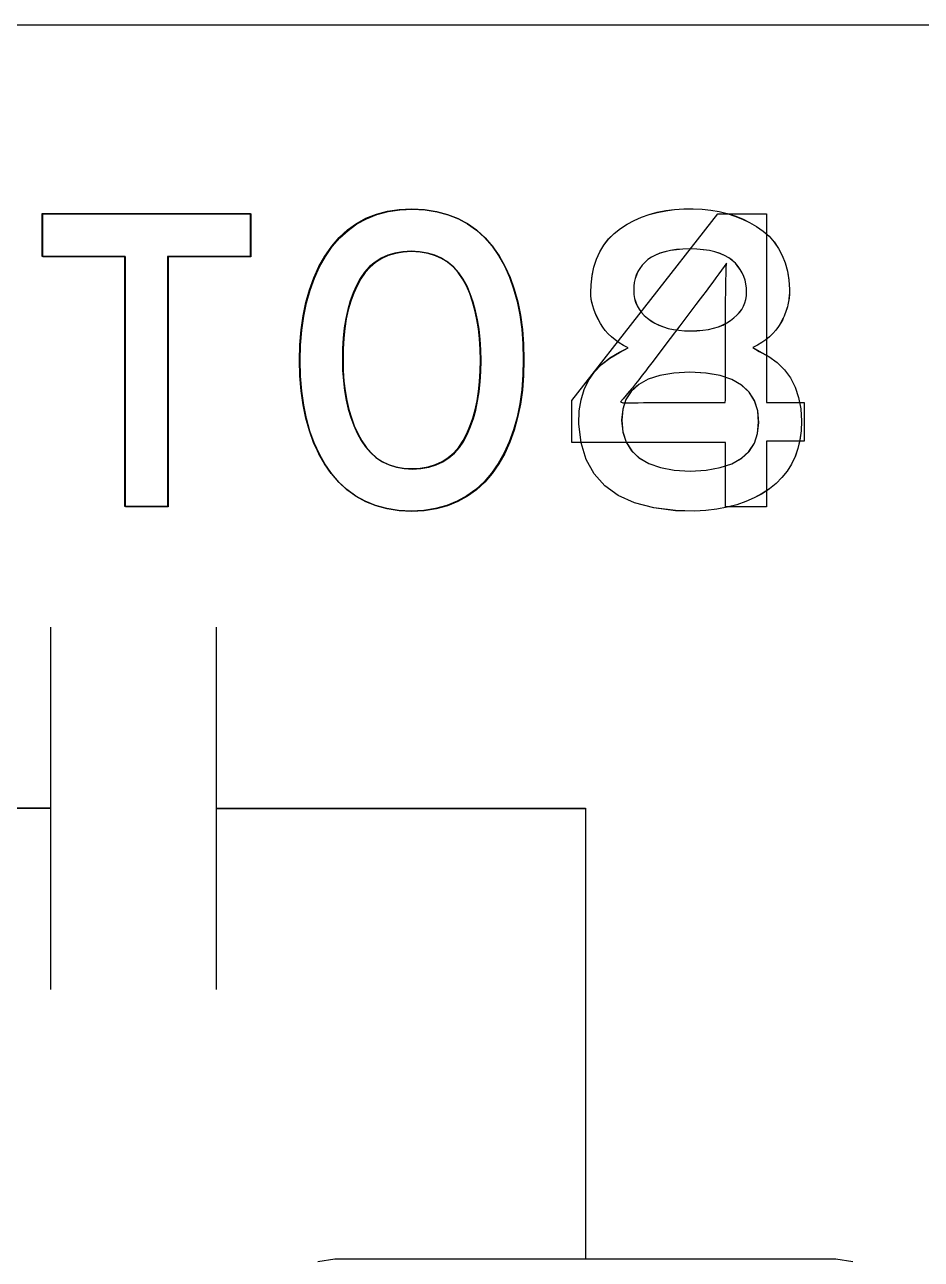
# Model space of a CAD drawing. Extents: x 1 to 47.7, y 0.2 to 35.
# Drawn here: x 31.1849 to 31.4824, y 11.9353 to 12.3447 of the extents above; entities that cross this region are included whole.
import ezdxf

# ---------------------------------------------------------------- set-up
doc = ezdxf.new("R2010")
doc.units = 0
doc.header["$MEASUREMENT"] = 0
for name, color, linetype in [('5_1___24__TARGET_LEDS___12', 7, 'CONTINUOUS'), ('6_2___8__INDEPENDENT_INPUT', 7, 'CONTINUOUS'), ('6_3___8__OPTOISO_INDEPENDE', 7, 'CONTINUOUS'), ('6_4___24__OPTOISO_INDEPEND', 7, 'CONTINUOUS'), ('6_5___8__INDEPENDENT_INPUT', 7, 'CONTINUOUS'), ('6_6___8__INDEPENDENT_INPUT', 7, 'CONTINUOUS'), ('6_7___8__OPTOISO_INDEPENDE', 7, 'CONTINUOUS'), ('6_8___8__OPTOISO_INDEPENDE', 7, 'CONTINUOUS'), ('7_0_____DWG', 7, 'CONTINUOUS')]:
    doc.layers.add(name, color=color, linetype=linetype)

msp = doc.modelspace()

# ---------------------------------------------------------------- linework, layer by layer
at = {"layer": '5_1___24__TARGET_LEDS___12'}
for points in [[(31.23248, 12.26778), (31.23248, 12.18483), (31.21838, 12.18483), (31.21838, 12.26778), (31.19092, 12.26778), (31.19092, 12.28202), (31.25997, 12.28202), (31.25997, 12.26778), (31.23248, 12.26778)], [(31.43104, 12.20667), (31.43104, 12.18483), (31.41736, 12.18483), (31.41736, 12.2062), (31.36639, 12.2062), (31.36639, 12.22011), (31.41489, 12.28202), (31.43104, 12.28202), (31.43104, 12.21948), (31.44352, 12.21948), (31.44352, 12.20667), (31.43104, 12.20667)], [(31.19342, 12.14479), (31.19342, 12.02479)], [(31.24842, 12.14479), (31.24842, 12.02479)], [(31.19342, 12.08479), (31.07093, 12.08479), (31.07093, 11.93527)], [(31.24842, 12.08479), (31.37092, 12.08479), (31.37092, 11.93527)], [(31.28221, 11.93457), (31.28786, 11.9354), (31.29285, 11.93544), (31.307, 11.93544), (31.32932, 11.93544), (31.35654, 11.93544), (31.38539, 11.93544), (31.4126, 11.93544), (31.43492, 11.93544), (31.44908, 11.93544), (31.45406, 11.9354), (31.45971, 11.93457)]]:
    msp.add_lwpolyline(points, dxfattribs=at)
for points in [[(31.35055, 12.2336), (31.35042, 12.22845), (31.35002, 12.22354), (31.34937, 12.21887), (31.34846, 12.21444), (31.34729, 12.21025), (31.34586, 12.20629), (31.34417, 12.20258), (31.34222, 12.1991), (31.34, 12.19587), (31.33753, 12.19299), (31.33481, 12.19048), (31.33184, 12.18834), (31.32863, 12.18658), (31.32516, 12.18519), (31.32145, 12.18418), (31.31749, 12.18354), (31.31329, 12.18328), (31.30913, 12.18354), (31.30521, 12.18417), (31.30154, 12.18518), (31.29811, 12.18655), (31.29493, 12.1883), (31.29199, 12.19041), (31.28929, 12.19289), (31.28684, 12.19575), (31.28463, 12.19893), (31.28267, 12.20236), (31.28098, 12.20603), (31.27955, 12.20996), (31.27838, 12.21413), (31.27747, 12.21856), (31.27682, 12.22323), (31.27643, 12.22815), (31.2763, 12.23332), (31.27643, 12.23849), (31.27683, 12.24341), (31.27749, 12.24809), (31.27841, 12.25253), (31.27959, 12.25673), (31.28104, 12.26069), (31.28276, 12.26441), (31.28473, 12.26789), (31.28697, 12.27113), (31.28946, 12.27402), (31.29218, 12.27653), (31.29514, 12.27865), (31.29835, 12.2804), (31.30179, 12.28177), (31.30547, 12.28275), (31.30939, 12.28335), (31.31356, 12.28358), (31.31776, 12.28333), (31.32171, 12.28271), (31.32541, 12.28172), (31.32886, 12.28036), (31.33206, 12.27863), (31.33501, 12.27654), (31.3377, 12.27407), (31.34015, 12.27123), (31.34234, 12.26805), (31.34426, 12.26461), (31.34593, 12.26092), (31.34734, 12.25699), (31.34849, 12.2528), (31.34939, 12.24837), (31.35003, 12.24369), (31.35042, 12.23877)], [(31.33632, 12.23332), (31.33624, 12.23694), (31.33603, 12.24041), (31.33566, 12.24372), (31.33515, 12.24688), (31.3345, 12.24989), (31.3337, 12.25274), (31.33275, 12.25545), (31.33166, 12.258), (31.3304, 12.26037), (31.32893, 12.26248), (31.32728, 12.26431), (31.32543, 12.26586), (31.32339, 12.26713), (31.32115, 12.26813), (31.31872, 12.26886), (31.3161, 12.26931), (31.31329, 12.26948), (31.31052, 12.26931), (31.30794, 12.26887), (31.30555, 12.26815), (31.30335, 12.26717), (31.30134, 12.26591), (31.29952, 12.26437), (31.29788, 12.26257), (31.29644, 12.26049), (31.29517, 12.25816), (31.29406, 12.25567), (31.29309, 12.25301), (31.29228, 12.25018), (31.29162, 12.24719), (31.29112, 12.24404), (31.29077, 12.24072), (31.29057, 12.23724), (31.29053, 12.2336), (31.2906, 12.22999), (31.29083, 12.22655), (31.29122, 12.22326), (31.29175, 12.22013), (31.29244, 12.21716), (31.29328, 12.21434), (31.29427, 12.21168), (31.29542, 12.20917), (31.29671, 12.20678), (31.29817, 12.2046), (31.29981, 12.20271), (31.30164, 12.20111), (31.30365, 12.19979), (31.30585, 12.19875), (31.30823, 12.19801), (31.3108, 12.19755), (31.31356, 12.19737), (31.31637, 12.19755), (31.31898, 12.198), (31.3214, 12.19874), (31.32362, 12.19976), (31.32565, 12.20106), (31.32748, 12.20264), (31.32911, 12.20451), (31.33055, 12.20666), (31.33178, 12.20902), (31.33284, 12.2115), (31.33376, 12.21414), (31.33454, 12.21693), (31.33518, 12.21989), (31.33568, 12.22301), (31.33603, 12.22629), (31.33625, 12.22973)], [(31.41775, 12.26566), (31.41696, 12.26453), (31.41611, 12.26334), (31.41521, 12.26208), (31.41424, 12.26076), (31.41322, 12.25937), (31.41214, 12.25792), (31.411, 12.2564), (31.40981, 12.25481), (31.40904, 12.2538), (31.40762, 12.25193), (31.40524, 12.2488), (31.40227, 12.24488), (31.39907, 12.24065), (31.39599, 12.23659), (31.39341, 12.23318), (31.39168, 12.2309), (31.39099, 12.22999), (31.38982, 12.22847), (31.38869, 12.22701), (31.38759, 12.22562), (31.38652, 12.2243), (31.38548, 12.22304), (31.38447, 12.22184), (31.38349, 12.22071), (31.38255, 12.21964), (31.38339, 12.21935), (31.385, 12.21935), (31.38667, 12.21936), (31.38841, 12.21937), (31.39021, 12.21939), (31.39208, 12.21941), (31.394, 12.21943), (31.396, 12.21946), (31.39753, 12.21948), (31.39871, 12.21948), (31.40106, 12.21948), (31.40417, 12.21948), (31.40766, 12.21948), (31.41112, 12.21948), (31.41415, 12.21948), (31.41636, 12.21948), (31.41734, 12.21948), (31.41736, 12.2203), (31.41736, 12.22301), (31.41736, 12.22706), (31.41736, 12.23188), (31.41736, 12.2369), (31.41736, 12.24156), (31.41736, 12.24528), (31.41736, 12.2475), (31.41737, 12.24892), (31.4174, 12.25131), (31.41744, 12.25361), (31.41748, 12.25583), (31.41753, 12.25796), (31.41758, 12.26001), (31.41763, 12.26198), (31.41769, 12.26386)]]:
    msp.add_lwpolyline(points, close=True, dxfattribs=at)
at = {"layer": '6_2___8__INDEPENDENT_INPUT'}
for points in [[(31.23229, 12.26789), (31.23229, 12.18494), (31.21819, 12.18494), (31.21819, 12.26789), (31.19073, 12.26789), (31.19073, 12.28212), (31.25978, 12.28212), (31.25978, 12.26789), (31.23229, 12.26789)], [(31.19342, 12.1449), (31.19342, 12.02491)], [(31.24842, 12.1449), (31.24842, 12.02491)], [(31.19342, 12.08491), (31.07093, 12.08491), (31.07093, 11.93527)], [(31.24842, 12.08491), (31.37092, 12.08491), (31.37092, 11.93527)], [(31.28221, 11.93457), (31.28786, 11.9354), (31.29285, 11.93544), (31.307, 11.93544), (31.32932, 11.93544), (31.35654, 11.93544), (31.38539, 11.93544), (31.4126, 11.93544), (31.43492, 11.93544), (31.44908, 11.93544), (31.45406, 11.9354), (31.45971, 11.93457)]]:
    msp.add_lwpolyline(points, dxfattribs=at)
for points in [[(31.35036, 12.2337), (31.35023, 12.22856), (31.34983, 12.22365), (31.34918, 12.21898), (31.34827, 12.21455), (31.3471, 12.21035), (31.34567, 12.2064), (31.34398, 12.20268), (31.34203, 12.19921), (31.33981, 12.19598), (31.33734, 12.19309), (31.33462, 12.19059), (31.33165, 12.18845), (31.32844, 12.18669), (31.32497, 12.1853), (31.32126, 12.18429), (31.3173, 12.18365), (31.3131, 12.18338), (31.30894, 12.18365), (31.30502, 12.18428), (31.30135, 12.18529), (31.29792, 12.18666), (31.29474, 12.1884), (31.2918, 12.19052), (31.2891, 12.193), (31.28665, 12.19586), (31.28444, 12.19904), (31.28248, 12.20247), (31.28079, 12.20614), (31.27936, 12.21007), (31.27819, 12.21424), (31.27728, 12.21866), (31.27663, 12.22334), (31.27624, 12.22826), (31.27611, 12.23343), (31.27624, 12.23859), (31.27664, 12.24352), (31.2773, 12.2482), (31.27822, 12.25264), (31.2794, 12.25684), (31.28085, 12.2608), (31.28257, 12.26452), (31.28454, 12.268), (31.28678, 12.27123), (31.28927, 12.27413), (31.29199, 12.27663), (31.29495, 12.27876), (31.29816, 12.28051), (31.3016, 12.28188), (31.30528, 12.28286), (31.3092, 12.28346), (31.31337, 12.28368), (31.31757, 12.28344), (31.32152, 12.28282), (31.32522, 12.28183), (31.32867, 12.28047), (31.33187, 12.27874), (31.33482, 12.27664), (31.33751, 12.27418), (31.33996, 12.27134), (31.34215, 12.26816), (31.34407, 12.26472), (31.34574, 12.26103), (31.34715, 12.25709), (31.3483, 12.25291), (31.3492, 12.24848), (31.34984, 12.2438), (31.35023, 12.23888)], [(31.44267, 12.21326), (31.44251, 12.21004), (31.4421, 12.207), (31.44142, 12.20414), (31.44049, 12.20147), (31.4393, 12.19898), (31.43786, 12.19667), (31.43615, 12.19454), (31.43419, 12.19259), (31.43198, 12.19081), (31.42956, 12.1892), (31.42695, 12.18778), (31.42414, 12.18656), (31.42113, 12.18553), (31.41793, 12.18471), (31.41453, 12.18408), (31.41093, 12.18365), (31.40714, 12.18342), (31.40087, 12.18355), (31.3936, 12.18446), (31.38726, 12.18613), (31.38185, 12.18857), (31.37737, 12.19178), (31.37382, 12.19576), (31.37121, 12.20052), (31.36953, 12.20604), (31.36878, 12.21233), (31.36891, 12.21668), (31.3695, 12.22035), (31.37054, 12.22372), (31.37201, 12.22679), (31.37392, 12.22956), (31.37627, 12.23203), (31.37906, 12.2342), (31.38229, 12.23607), (31.38517, 12.23755), (31.38361, 12.23837), (31.38216, 12.23925), (31.38083, 12.24018), (31.37962, 12.24117), (31.37852, 12.2422), (31.37754, 12.24329), (31.37668, 12.24443), (31.37594, 12.24561), (31.37529, 12.24684), (31.37468, 12.24803), (31.37416, 12.24921), (31.37372, 12.25038), (31.37336, 12.25152), (31.37309, 12.25265), (31.37289, 12.25375), (31.37277, 12.25484), (31.37274, 12.25592), (31.37283, 12.25848), (31.37317, 12.26149), (31.37376, 12.2643), (31.3746, 12.26693), (31.37569, 12.26936), (31.37704, 12.2716), (31.37864, 12.27365), (31.38049, 12.27551), (31.3826, 12.27717), (31.38478, 12.27858), (31.38709, 12.27982), (31.38953, 12.28089), (31.39209, 12.28178), (31.39477, 12.2825), (31.39758, 12.28305), (31.40051, 12.28343), (31.40357, 12.28364), (31.40669, 12.28368), (31.40965, 12.28354), (31.41251, 12.28324), (31.41528, 12.28276), (31.41795, 12.28211), (31.42053, 12.28129), (31.42302, 12.2803), (31.42541, 12.27913), (31.42771, 12.2778), (31.4299, 12.27629), (31.43187, 12.27457), (31.43358, 12.27266), (31.43505, 12.27054), (31.43627, 12.26823), (31.43723, 12.26571), (31.43795, 12.26299), (31.43842, 12.26006), (31.43864, 12.25694), (31.43865, 12.25606), (31.43863, 12.25556), (31.4386, 12.25505), (31.43855, 12.25454), (31.43849, 12.25401), (31.43841, 12.25347), (31.43833, 12.25292), (31.43822, 12.25236), (31.4381, 12.25178), (31.43795, 12.25117), (31.43778, 12.25055), (31.43759, 12.24994), (31.43737, 12.24932), (31.43713, 12.24869), (31.43687, 12.24806), (31.43659, 12.24743), (31.43629, 12.2468), (31.4358, 12.24588), (31.43502, 12.24463), (31.43412, 12.24344), (31.43312, 12.24232), (31.43201, 12.24125), (31.43079, 12.24025), (31.42946, 12.23932), (31.42801, 12.23844), (31.42646, 12.23763), (31.42856, 12.23641), (31.43179, 12.23472), (31.4346, 12.23268), (31.43699, 12.2303), (31.43896, 12.22758), (31.44052, 12.22451), (31.44165, 12.22111), (31.44237, 12.21735)], [(31.33613, 12.23343), (31.33605, 12.23705), (31.33584, 12.24051), (31.33547, 12.24383), (31.33496, 12.24699), (31.33431, 12.25), (31.33351, 12.25285), (31.33256, 12.25556), (31.33147, 12.25811), (31.33021, 12.26048), (31.32874, 12.26259), (31.32709, 12.26441), (31.32524, 12.26597), (31.3232, 12.26724), (31.32096, 12.26824), (31.31853, 12.26897), (31.31591, 12.26941), (31.3131, 12.26959), (31.31033, 12.26942), (31.30775, 12.26897), (31.30536, 12.26826), (31.30316, 12.26727), (31.30115, 12.26601), (31.29933, 12.26448), (31.29769, 12.26268), (31.29625, 12.2606), (31.29498, 12.25827), (31.29387, 12.25578), (31.2929, 12.25311), (31.29209, 12.25029), (31.29144, 12.2473), (31.29093, 12.24415), (31.29058, 12.24083), (31.29038, 12.23735), (31.29034, 12.2337), (31.29041, 12.2301), (31.29064, 12.22666), (31.29103, 12.22337), (31.29156, 12.22024), (31.29225, 12.21726), (31.29309, 12.21445), (31.29408, 12.21178), (31.29523, 12.20928), (31.29652, 12.20689), (31.29798, 12.20471), (31.29962, 12.20282), (31.30145, 12.20121), (31.30346, 12.1999), (31.30566, 12.19886), (31.30804, 12.19812), (31.31061, 12.19766), (31.31337, 12.19748), (31.31618, 12.19766), (31.3188, 12.19811), (31.32121, 12.19885), (31.32343, 12.19987), (31.32546, 12.20117), (31.32729, 12.20275), (31.32892, 12.20462), (31.33036, 12.20677), (31.33159, 12.20913), (31.33265, 12.21161), (31.33357, 12.21424), (31.33435, 12.21704), (31.33499, 12.22), (31.33549, 12.22312), (31.33584, 12.2264), (31.33606, 12.22983)], [(31.42442, 12.25608), (31.42437, 12.25743), (31.42419, 12.25874), (31.4239, 12.26), (31.4235, 12.26122), (31.42297, 12.26239), (31.42233, 12.26351), (31.42157, 12.26458), (31.4207, 12.2656), (31.41968, 12.26658), (31.41849, 12.26744), (31.41713, 12.2682), (31.41561, 12.26884), (31.41392, 12.26938), (31.41208, 12.2698), (31.41007, 12.27011), (31.4079, 12.27031), (31.40557, 12.2704), (31.40327, 12.27031), (31.40114, 12.27013), (31.39916, 12.26983), (31.39735, 12.26944), (31.39569, 12.26894), (31.3942, 12.26834), (31.39287, 12.26763), (31.3917, 12.26682), (31.39069, 12.26591), (31.38979, 12.26494), (31.38902, 12.26392), (31.38837, 12.26284), (31.38785, 12.2617), (31.38744, 12.26052), (31.38716, 12.25927), (31.38701, 12.25798), (31.38698, 12.25663), (31.38705, 12.25525), (31.38726, 12.25393), (31.38762, 12.25268), (31.38811, 12.25149), (31.38875, 12.25037), (31.38953, 12.24931), (31.39045, 12.24831), (31.39152, 12.24738), (31.39271, 12.24651), (31.39399, 12.24573), (31.39537, 12.24506), (31.39685, 12.24449), (31.39844, 12.24402), (31.40013, 12.24366), (31.40193, 12.2434), (31.40383, 12.24324), (31.40583, 12.24319), (31.40792, 12.24324), (31.40988, 12.24341), (31.41173, 12.24368), (31.41345, 12.24405), (31.41505, 12.24454), (31.41653, 12.24513), (31.41789, 12.24583), (31.41912, 12.24663), (31.42023, 12.2475), (31.42122, 12.24839), (31.42207, 12.24933), (31.42279, 12.25032), (31.42338, 12.25137), (31.42384, 12.25247), (31.42416, 12.25362), (31.42436, 12.25482)], [(31.42843, 12.21285), (31.4281, 12.21669), (31.42705, 12.22003), (31.42528, 12.22287), (31.42278, 12.2252), (31.41956, 12.22703), (31.41562, 12.22836), (31.41096, 12.22919), (31.40557, 12.22951), (31.40027, 12.2292), (31.39568, 12.2284), (31.3918, 12.22713), (31.38862, 12.22537), (31.38615, 12.22314), (31.38439, 12.22042), (31.38333, 12.21721), (31.38298, 12.21353), (31.38339, 12.20964), (31.38449, 12.20626), (31.38629, 12.20338), (31.38879, 12.20102), (31.39198, 12.19917), (31.39586, 12.19783), (31.40043, 12.19699), (31.40571, 12.19667), (31.41103, 12.19701), (31.41564, 12.19783), (31.41955, 12.19913), (31.42274, 12.20092), (31.42523, 12.20318), (31.427, 12.20592), (31.42807, 12.20915)]]:
    msp.add_lwpolyline(points, close=True, dxfattribs=at)
at = {"layer": '6_3___8__OPTOISO_INDEPENDE'}
for points in [[(31.23229, 12.26789), (31.23229, 12.18494), (31.21819, 12.18494), (31.21819, 12.26789), (31.19073, 12.26789), (31.19073, 12.28212), (31.25978, 12.28212), (31.25978, 12.26789), (31.23229, 12.26789)], [(31.19342, 12.1449), (31.19342, 12.02491)], [(31.24842, 12.1449), (31.24842, 12.02491)], [(31.19342, 12.08491), (31.07093, 12.08491), (31.07093, 11.93527)], [(31.24842, 12.08491), (31.37092, 12.08491), (31.37092, 11.93527)], [(31.28221, 11.93457), (31.28786, 11.9354), (31.29285, 11.93544), (31.307, 11.93544), (31.32932, 11.93544), (31.35654, 11.93544), (31.38539, 11.93544), (31.4126, 11.93544), (31.43492, 11.93544), (31.44908, 11.93544), (31.45406, 11.9354), (31.45971, 11.93457)]]:
    msp.add_lwpolyline(points, dxfattribs=at)
for points in [[(31.35036, 12.2337), (31.35023, 12.22856), (31.34983, 12.22365), (31.34918, 12.21898), (31.34827, 12.21455), (31.3471, 12.21035), (31.34567, 12.2064), (31.34398, 12.20268), (31.34203, 12.19921), (31.33981, 12.19598), (31.33734, 12.19309), (31.33462, 12.19059), (31.33165, 12.18845), (31.32844, 12.18669), (31.32497, 12.1853), (31.32126, 12.18429), (31.3173, 12.18365), (31.3131, 12.18338), (31.30894, 12.18365), (31.30502, 12.18428), (31.30135, 12.18529), (31.29792, 12.18666), (31.29474, 12.1884), (31.2918, 12.19052), (31.2891, 12.193), (31.28665, 12.19586), (31.28444, 12.19904), (31.28248, 12.20247), (31.28079, 12.20614), (31.27936, 12.21007), (31.27819, 12.21424), (31.27728, 12.21866), (31.27663, 12.22334), (31.27624, 12.22826), (31.27611, 12.23343), (31.27624, 12.23859), (31.27664, 12.24352), (31.2773, 12.2482), (31.27822, 12.25264), (31.2794, 12.25684), (31.28085, 12.2608), (31.28257, 12.26452), (31.28454, 12.268), (31.28678, 12.27123), (31.28927, 12.27413), (31.29199, 12.27663), (31.29495, 12.27876), (31.29816, 12.28051), (31.3016, 12.28188), (31.30528, 12.28286), (31.3092, 12.28346), (31.31337, 12.28368), (31.31757, 12.28344), (31.32152, 12.28282), (31.32522, 12.28183), (31.32867, 12.28047), (31.33187, 12.27874), (31.33482, 12.27664), (31.33751, 12.27418), (31.33996, 12.27134), (31.34215, 12.26816), (31.34407, 12.26472), (31.34574, 12.26103), (31.34715, 12.25709), (31.3483, 12.25291), (31.3492, 12.24848), (31.34984, 12.2438), (31.35023, 12.23888)], [(31.44267, 12.21326), (31.44251, 12.21004), (31.4421, 12.207), (31.44142, 12.20414), (31.44049, 12.20147), (31.4393, 12.19898), (31.43786, 12.19667), (31.43615, 12.19454), (31.43419, 12.19259), (31.43198, 12.19081), (31.42956, 12.1892), (31.42695, 12.18778), (31.42414, 12.18656), (31.42113, 12.18553), (31.41793, 12.18471), (31.41453, 12.18408), (31.41093, 12.18365), (31.40714, 12.18342), (31.40087, 12.18355), (31.3936, 12.18446), (31.38726, 12.18613), (31.38185, 12.18857), (31.37737, 12.19178), (31.37382, 12.19576), (31.37121, 12.20052), (31.36953, 12.20604), (31.36878, 12.21233), (31.36891, 12.21668), (31.3695, 12.22035), (31.37054, 12.22372), (31.37201, 12.22679), (31.37392, 12.22956), (31.37627, 12.23203), (31.37906, 12.2342), (31.38229, 12.23607), (31.38517, 12.23755), (31.38361, 12.23837), (31.38216, 12.23925), (31.38083, 12.24018), (31.37962, 12.24117), (31.37852, 12.2422), (31.37754, 12.24329), (31.37668, 12.24443), (31.37594, 12.24561), (31.37529, 12.24684), (31.37468, 12.24803), (31.37416, 12.24921), (31.37372, 12.25038), (31.37336, 12.25152), (31.37309, 12.25265), (31.37289, 12.25375), (31.37277, 12.25484), (31.37274, 12.25592), (31.37283, 12.25848), (31.37317, 12.26149), (31.37376, 12.2643), (31.3746, 12.26693), (31.37569, 12.26936), (31.37704, 12.2716), (31.37864, 12.27365), (31.38049, 12.27551), (31.3826, 12.27717), (31.38478, 12.27858), (31.38709, 12.27982), (31.38953, 12.28089), (31.39209, 12.28178), (31.39477, 12.2825), (31.39758, 12.28305), (31.40051, 12.28343), (31.40357, 12.28364), (31.40669, 12.28368), (31.40965, 12.28354), (31.41251, 12.28324), (31.41528, 12.28276), (31.41795, 12.28211), (31.42053, 12.28129), (31.42302, 12.2803), (31.42541, 12.27913), (31.42771, 12.2778), (31.4299, 12.27629), (31.43187, 12.27457), (31.43358, 12.27266), (31.43505, 12.27054), (31.43627, 12.26823), (31.43723, 12.26571), (31.43795, 12.26299), (31.43842, 12.26006), (31.43864, 12.25694), (31.43865, 12.25606), (31.43863, 12.25556), (31.4386, 12.25505), (31.43855, 12.25454), (31.43849, 12.25401), (31.43841, 12.25347), (31.43833, 12.25292), (31.43822, 12.25236), (31.4381, 12.25178), (31.43795, 12.25117), (31.43778, 12.25055), (31.43759, 12.24994), (31.43737, 12.24932), (31.43713, 12.24869), (31.43687, 12.24806), (31.43659, 12.24743), (31.43629, 12.2468), (31.4358, 12.24588), (31.43502, 12.24463), (31.43412, 12.24344), (31.43312, 12.24232), (31.43201, 12.24125), (31.43079, 12.24025), (31.42946, 12.23932), (31.42801, 12.23844), (31.42646, 12.23763), (31.42856, 12.23641), (31.43179, 12.23472), (31.4346, 12.23268), (31.43699, 12.2303), (31.43896, 12.22758), (31.44052, 12.22451), (31.44165, 12.22111), (31.44237, 12.21735)], [(31.33613, 12.23343), (31.33605, 12.23705), (31.33584, 12.24051), (31.33547, 12.24383), (31.33496, 12.24699), (31.33431, 12.25), (31.33351, 12.25285), (31.33256, 12.25556), (31.33147, 12.25811), (31.33021, 12.26048), (31.32874, 12.26259), (31.32709, 12.26441), (31.32524, 12.26597), (31.3232, 12.26724), (31.32096, 12.26824), (31.31853, 12.26897), (31.31591, 12.26941), (31.3131, 12.26959), (31.31033, 12.26942), (31.30775, 12.26897), (31.30536, 12.26826), (31.30316, 12.26727), (31.30115, 12.26601), (31.29933, 12.26448), (31.29769, 12.26268), (31.29625, 12.2606), (31.29498, 12.25827), (31.29387, 12.25578), (31.2929, 12.25311), (31.29209, 12.25029), (31.29144, 12.2473), (31.29093, 12.24415), (31.29058, 12.24083), (31.29038, 12.23735), (31.29034, 12.2337), (31.29041, 12.2301), (31.29064, 12.22666), (31.29103, 12.22337), (31.29156, 12.22024), (31.29225, 12.21726), (31.29309, 12.21445), (31.29408, 12.21178), (31.29523, 12.20928), (31.29652, 12.20689), (31.29798, 12.20471), (31.29962, 12.20282), (31.30145, 12.20121), (31.30346, 12.1999), (31.30566, 12.19886), (31.30804, 12.19812), (31.31061, 12.19766), (31.31337, 12.19748), (31.31618, 12.19766), (31.3188, 12.19811), (31.32121, 12.19885), (31.32343, 12.19987), (31.32546, 12.20117), (31.32729, 12.20275), (31.32892, 12.20462), (31.33036, 12.20677), (31.33159, 12.20913), (31.33265, 12.21161), (31.33357, 12.21424), (31.33435, 12.21704), (31.33499, 12.22), (31.33549, 12.22312), (31.33584, 12.2264), (31.33606, 12.22983)], [(31.42442, 12.25608), (31.42437, 12.25743), (31.42419, 12.25874), (31.4239, 12.26), (31.4235, 12.26122), (31.42297, 12.26239), (31.42233, 12.26351), (31.42157, 12.26458), (31.4207, 12.2656), (31.41968, 12.26658), (31.41849, 12.26744), (31.41713, 12.2682), (31.41561, 12.26884), (31.41392, 12.26938), (31.41208, 12.2698), (31.41007, 12.27011), (31.4079, 12.27031), (31.40557, 12.2704), (31.40327, 12.27031), (31.40114, 12.27013), (31.39916, 12.26983), (31.39735, 12.26944), (31.39569, 12.26894), (31.3942, 12.26834), (31.39287, 12.26763), (31.3917, 12.26682), (31.39069, 12.26591), (31.38979, 12.26494), (31.38902, 12.26392), (31.38837, 12.26284), (31.38785, 12.2617), (31.38744, 12.26052), (31.38716, 12.25927), (31.38701, 12.25798), (31.38698, 12.25663), (31.38705, 12.25525), (31.38726, 12.25393), (31.38762, 12.25268), (31.38811, 12.25149), (31.38875, 12.25037), (31.38953, 12.24931), (31.39045, 12.24831), (31.39152, 12.24738), (31.39271, 12.24651), (31.39399, 12.24573), (31.39537, 12.24506), (31.39685, 12.24449), (31.39844, 12.24402), (31.40013, 12.24366), (31.40193, 12.2434), (31.40383, 12.24324), (31.40583, 12.24319), (31.40792, 12.24324), (31.40988, 12.24341), (31.41173, 12.24368), (31.41345, 12.24405), (31.41505, 12.24454), (31.41653, 12.24513), (31.41789, 12.24583), (31.41912, 12.24663), (31.42023, 12.2475), (31.42122, 12.24839), (31.42207, 12.24933), (31.42279, 12.25032), (31.42338, 12.25137), (31.42384, 12.25247), (31.42416, 12.25362), (31.42436, 12.25482)], [(31.42843, 12.21285), (31.4281, 12.21669), (31.42705, 12.22003), (31.42528, 12.22287), (31.42278, 12.2252), (31.41956, 12.22703), (31.41562, 12.22836), (31.41096, 12.22919), (31.40557, 12.22951), (31.40027, 12.2292), (31.39568, 12.2284), (31.3918, 12.22713), (31.38862, 12.22537), (31.38615, 12.22314), (31.38439, 12.22042), (31.38333, 12.21721), (31.38298, 12.21353), (31.38339, 12.20964), (31.38449, 12.20626), (31.38629, 12.20338), (31.38879, 12.20102), (31.39198, 12.19917), (31.39586, 12.19783), (31.40043, 12.19699), (31.40571, 12.19667), (31.41103, 12.19701), (31.41564, 12.19783), (31.41955, 12.19913), (31.42274, 12.20092), (31.42523, 12.20318), (31.427, 12.20592), (31.42807, 12.20915)]]:
    msp.add_lwpolyline(points, close=True, dxfattribs=at)
at = {"layer": '6_4___24__OPTOISO_INDEPEND'}
for points in [[(31.23227, 12.26791), (31.23227, 12.18496), (31.21818, 12.18496), (31.21818, 12.26791), (31.19071, 12.26791), (31.19071, 12.28215), (31.25977, 12.28215), (31.25977, 12.26791), (31.23227, 12.26791)], [(31.19342, 12.14493), (31.19342, 12.02492)], [(31.24842, 12.14493), (31.24842, 12.02492)], [(31.19342, 12.08492), (31.07093, 12.08492), (31.07093, 11.93527)], [(31.24842, 12.08492), (31.37092, 12.08492), (31.37092, 11.93527)], [(31.28221, 11.93457), (31.28786, 11.9354), (31.29285, 11.93544), (31.307, 11.93544), (31.32932, 11.93544), (31.35654, 11.93544), (31.38539, 11.93544), (31.4126, 11.93544), (31.43492, 11.93544), (31.44908, 11.93544), (31.45406, 11.9354), (31.45971, 11.93457)]]:
    msp.add_lwpolyline(points, dxfattribs=at)
for points in [[(31.35034, 12.23372), (31.35021, 12.22858), (31.34982, 12.22367), (31.34917, 12.219), (31.34826, 12.21457), (31.34709, 12.21037), (31.34566, 12.20642), (31.34397, 12.2027), (31.34202, 12.19923), (31.3398, 12.196), (31.33733, 12.19311), (31.33461, 12.19061), (31.33164, 12.18847), (31.32842, 12.18671), (31.32496, 12.18532), (31.32125, 12.18431), (31.31729, 12.18367), (31.31308, 12.1834), (31.30892, 12.18367), (31.30501, 12.1843), (31.30134, 12.18531), (31.29791, 12.18668), (31.29472, 12.18842), (31.29178, 12.19054), (31.28908, 12.19302), (31.28663, 12.19588), (31.28442, 12.19906), (31.28247, 12.20249), (31.28078, 12.20616), (31.27935, 12.21009), (31.27818, 12.21426), (31.27727, 12.21868), (31.27662, 12.22336), (31.27623, 12.22828), (31.2761, 12.23345), (31.27623, 12.23861), (31.27662, 12.24354), (31.27728, 12.24822), (31.2782, 12.25266), (31.27939, 12.25686), (31.28084, 12.26082), (31.28255, 12.26454), (31.28453, 12.26802), (31.28677, 12.27126), (31.28925, 12.27415), (31.29198, 12.27666), (31.29494, 12.27878), (31.29814, 12.28053), (31.30158, 12.2819), (31.30527, 12.28288), (31.30919, 12.28348), (31.31335, 12.2837), (31.31756, 12.28346), (31.32151, 12.28284), (31.32521, 12.28185), (31.32866, 12.28049), (31.33186, 12.27876), (31.3348, 12.27666), (31.3375, 12.2742), (31.33995, 12.27136), (31.34214, 12.26818), (31.34406, 12.26474), (31.34572, 12.26105), (31.34713, 12.25712), (31.34829, 12.25293), (31.34919, 12.2485), (31.34983, 12.24382), (31.35021, 12.2389)], [(31.44265, 12.21328), (31.4425, 12.21006), (31.44208, 12.20702), (31.44141, 12.20416), (31.44048, 12.20149), (31.43929, 12.199), (31.43784, 12.19669), (31.43614, 12.19456), (31.43418, 12.19261), (31.43196, 12.19083), (31.42955, 12.18922), (31.42694, 12.1878), (31.42413, 12.18658), (31.42112, 12.18555), (31.41792, 12.18473), (31.41452, 12.1841), (31.41092, 12.18367), (31.40712, 12.18344), (31.40086, 12.18357), (31.39359, 12.18448), (31.38724, 12.18615), (31.38183, 12.18859), (31.37735, 12.1918), (31.37381, 12.19578), (31.37119, 12.20054), (31.36951, 12.20606), (31.36876, 12.21235), (31.36889, 12.2167), (31.36949, 12.22037), (31.37052, 12.22374), (31.372, 12.22681), (31.37391, 12.22958), (31.37626, 12.23205), (31.37905, 12.23422), (31.38227, 12.23609), (31.38516, 12.23757), (31.38359, 12.2384), (31.38215, 12.23927), (31.38082, 12.24021), (31.3796, 12.24119), (31.37851, 12.24222), (31.37753, 12.24331), (31.37667, 12.24445), (31.37593, 12.24564), (31.37527, 12.24686), (31.37467, 12.24805), (31.37415, 12.24923), (31.37371, 12.2504), (31.37335, 12.25154), (31.37307, 12.25267), (31.37288, 12.25377), (31.37276, 12.25486), (31.37273, 12.25594), (31.37282, 12.2585), (31.37315, 12.26151), (31.37374, 12.26432), (31.37458, 12.26695), (31.37568, 12.26938), (31.37702, 12.27162), (31.37862, 12.27367), (31.38048, 12.27553), (31.38258, 12.27719), (31.38477, 12.2786), (31.38708, 12.27984), (31.38951, 12.28091), (31.39207, 12.2818), (31.39476, 12.28252), (31.39757, 12.28307), (31.4005, 12.28345), (31.40356, 12.28366), (31.40668, 12.2837), (31.40963, 12.28356), (31.4125, 12.28326), (31.41526, 12.28278), (31.41794, 12.28213), (31.42052, 12.28131), (31.42301, 12.28032), (31.4254, 12.27915), (31.4277, 12.27782), (31.42989, 12.27631), (31.43186, 12.27459), (31.43357, 12.27268), (31.43504, 12.27056), (31.43625, 12.26825), (31.43722, 12.26573), (31.43794, 12.26301), (31.43841, 12.26008), (31.43863, 12.25696), (31.43863, 12.25608), (31.43862, 12.25558), (31.43858, 12.25507), (31.43854, 12.25456), (31.43847, 12.25403), (31.4384, 12.25349), (31.43831, 12.25294), (31.43821, 12.25238), (31.43809, 12.2518), (31.43794, 12.25119), (31.43777, 12.25058), (31.43757, 12.24996), (31.43736, 12.24934), (31.43712, 12.24871), (31.43686, 12.24809), (31.43658, 12.24745), (31.43627, 12.24682), (31.43579, 12.2459), (31.435, 12.24465), (31.43411, 12.24346), (31.43311, 12.24234), (31.432, 12.24127), (31.43077, 12.24027), (31.42944, 12.23934), (31.428, 12.23846), (31.42645, 12.23765), (31.42855, 12.23643), (31.43177, 12.23474), (31.43458, 12.2327), (31.43698, 12.23032), (31.43895, 12.2276), (31.4405, 12.22453), (31.44164, 12.22112), (31.44236, 12.21737)], [(31.33611, 12.23345), (31.33604, 12.23707), (31.33582, 12.24053), (31.33546, 12.24385), (31.33495, 12.24701), (31.33429, 12.25002), (31.33349, 12.25287), (31.33255, 12.25558), (31.33145, 12.25813), (31.33019, 12.2605), (31.32873, 12.26261), (31.32707, 12.26444), (31.32523, 12.26599), (31.32318, 12.26727), (31.32095, 12.26827), (31.31852, 12.26899), (31.3159, 12.26944), (31.31308, 12.26961), (31.31032, 12.26944), (31.30774, 12.269), (31.30535, 12.26828), (31.30315, 12.2673), (31.30114, 12.26604), (31.29931, 12.2645), (31.29768, 12.2627), (31.29624, 12.26062), (31.29497, 12.25829), (31.29385, 12.25579), (31.29289, 12.25313), (31.29208, 12.25031), (31.29142, 12.24732), (31.29092, 12.24417), (31.29057, 12.24085), (31.29037, 12.23737), (31.29032, 12.23372), (31.2904, 12.23012), (31.29063, 12.22668), (31.29101, 12.22339), (31.29155, 12.22026), (31.29224, 12.21729), (31.29308, 12.21447), (31.29407, 12.2118), (31.29521, 12.2093), (31.2965, 12.20691), (31.29796, 12.20473), (31.29961, 12.20284), (31.30143, 12.20123), (31.30345, 12.19992), (31.30565, 12.19888), (31.30803, 12.19814), (31.3106, 12.19768), (31.31335, 12.1975), (31.31617, 12.19768), (31.31878, 12.19813), (31.3212, 12.19887), (31.32342, 12.19989), (31.32545, 12.20119), (31.32727, 12.20277), (31.32891, 12.20464), (31.33034, 12.20679), (31.33157, 12.20915), (31.33264, 12.21163), (31.33356, 12.21426), (31.33434, 12.21706), (31.33498, 12.22002), (31.33548, 12.22314), (31.33583, 12.22642), (31.33604, 12.22985)], [(31.42441, 12.2561), (31.42435, 12.25745), (31.42418, 12.25876), (31.42389, 12.26003), (31.42348, 12.26124), (31.42296, 12.26241), (31.42232, 12.26353), (31.42156, 12.2646), (31.42069, 12.26563), (31.41967, 12.2666), (31.41847, 12.26747), (31.41711, 12.26822), (31.41559, 12.26887), (31.41391, 12.2694), (31.41207, 12.26982), (31.41006, 12.27013), (31.40789, 12.27033), (31.40556, 12.27042), (31.40326, 12.27034), (31.40112, 12.27015), (31.39915, 12.26986), (31.39733, 12.26946), (31.39568, 12.26896), (31.39419, 12.26836), (31.39286, 12.26765), (31.39169, 12.26684), (31.39067, 12.26593), (31.38978, 12.26496), (31.38901, 12.26394), (31.38836, 12.26286), (31.38783, 12.26172), (31.38743, 12.26054), (31.38715, 12.25929), (31.387, 12.258), (31.38696, 12.25665), (31.38703, 12.25527), (31.38725, 12.25395), (31.3876, 12.2527), (31.3881, 12.25151), (31.38874, 12.25039), (31.38952, 12.24933), (31.39044, 12.24833), (31.3915, 12.2474), (31.39269, 12.24653), (31.39397, 12.24575), (31.39535, 12.24508), (31.39684, 12.24451), (31.39843, 12.24404), (31.40012, 12.24368), (31.40192, 12.24342), (31.40381, 12.24326), (31.40582, 12.24321), (31.4079, 12.24327), (31.40987, 12.24343), (31.41172, 12.2437), (31.41344, 12.24407), (31.41504, 12.24456), (31.41652, 12.24515), (31.41787, 12.24585), (31.41911, 12.24665), (31.42022, 12.24752), (31.4212, 12.24841), (31.42205, 12.24935), (31.42278, 12.25034), (31.42336, 12.25139), (31.42382, 12.25249), (31.42415, 12.25364), (31.42435, 12.25484)], [(31.42841, 12.21287), (31.42809, 12.21671), (31.42704, 12.22005), (31.42526, 12.22289), (31.42277, 12.22522), (31.41955, 12.22705), (31.41561, 12.22838), (31.41094, 12.22921), (31.40556, 12.22953), (31.40026, 12.22922), (31.39567, 12.22842), (31.39179, 12.22715), (31.38861, 12.2254), (31.38614, 12.22316), (31.38437, 12.22044), (31.38331, 12.21723), (31.38296, 12.21355), (31.38337, 12.20966), (31.38448, 12.20628), (31.38628, 12.2034), (31.38877, 12.20104), (31.39196, 12.19919), (31.39584, 12.19785), (31.40041, 12.19701), (31.40568, 12.19669), (31.41101, 12.19703), (31.41562, 12.19785), (31.41953, 12.19915), (31.42273, 12.20094), (31.42521, 12.2032), (31.42699, 12.20594), (31.42806, 12.20917)]]:
    msp.add_lwpolyline(points, close=True, dxfattribs=at)
at = {"layer": '6_5___8__INDEPENDENT_INPUT'}
msp.add_lwpolyline([(31.28221, 11.93457), (31.28786, 11.9354), (31.29285, 11.93544), (31.307, 11.93544), (31.32932, 11.93544), (31.35654, 11.93544), (31.38539, 11.93544), (31.4126, 11.93544), (31.43492, 11.93544), (31.44908, 11.93544), (31.45406, 11.9354), (31.45971, 11.93457)], dxfattribs=at)
at = {"layer": '6_6___8__INDEPENDENT_INPUT'}
for points in [[(31.23229, 12.2679), (31.23229, 12.18495), (31.21819, 12.18495), (31.21819, 12.2679), (31.19073, 12.2679), (31.19073, 12.28213), (31.25978, 12.28213), (31.25978, 12.2679), (31.23229, 12.2679)], [(31.19342, 12.1449), (31.19342, 12.02491)], [(31.24842, 12.1449), (31.24842, 12.02491)], [(31.19342, 12.08491), (31.07093, 12.08491), (31.07093, 11.93527)], [(31.24842, 12.08491), (31.37092, 12.08491), (31.37092, 11.93527)], [(31.28221, 11.93457), (31.28786, 11.9354), (31.29285, 11.93544), (31.307, 11.93544), (31.32932, 11.93544), (31.35654, 11.93544), (31.38539, 11.93544), (31.4126, 11.93544), (31.43492, 11.93544), (31.44908, 11.93544), (31.45406, 11.9354), (31.45971, 11.93457)]]:
    msp.add_lwpolyline(points, dxfattribs=at)
for points in [[(31.35036, 12.23371), (31.35023, 12.22856), (31.34983, 12.22366), (31.34918, 12.21899), (31.34827, 12.21455), (31.3471, 12.21036), (31.34567, 12.20641), (31.34398, 12.20269), (31.34203, 12.19921), (31.33981, 12.19598), (31.33734, 12.1931), (31.33462, 12.19059), (31.33165, 12.18846), (31.32844, 12.1867), (31.32497, 12.18531), (31.32126, 12.1843), (31.3173, 12.18366), (31.3131, 12.18339), (31.30894, 12.18365), (31.30502, 12.18429), (31.30135, 12.18529), (31.29792, 12.18667), (31.29474, 12.18841), (31.2918, 12.19052), (31.2891, 12.19301), (31.28665, 12.19586), (31.28444, 12.19905), (31.28248, 12.20247), (31.28079, 12.20615), (31.27936, 12.21007), (31.27819, 12.21425), (31.27728, 12.21867), (31.27663, 12.22334), (31.27624, 12.22827), (31.27611, 12.23344), (31.27624, 12.2386), (31.27664, 12.24352), (31.2773, 12.2482), (31.27822, 12.25265), (31.2794, 12.25685), (31.28085, 12.26081), (31.28257, 12.26453), (31.28454, 12.268), (31.28678, 12.27124), (31.28927, 12.27413), (31.29199, 12.27664), (31.29495, 12.27877), (31.29816, 12.28052), (31.3016, 12.28188), (31.30528, 12.28287), (31.3092, 12.28347), (31.31337, 12.28369), (31.31757, 12.28344), (31.32152, 12.28282), (31.32522, 12.28183), (31.32867, 12.28048), (31.33187, 12.27875), (31.33482, 12.27665), (31.33751, 12.27418), (31.33996, 12.27135), (31.34215, 12.26816), (31.34407, 12.26472), (31.34574, 12.26104), (31.34715, 12.2571), (31.3483, 12.25292), (31.3492, 12.24849), (31.34984, 12.24381), (31.35023, 12.23888)], [(31.44267, 12.21326), (31.44251, 12.21004), (31.4421, 12.20701), (31.44142, 12.20415), (31.44049, 12.20148), (31.4393, 12.19898), (31.43786, 12.19667), (31.43615, 12.19454), (31.43419, 12.1926), (31.43198, 12.19082), (31.42956, 12.1892), (31.42695, 12.18778), (31.42414, 12.18656), (31.42113, 12.18554), (31.41793, 12.18472), (31.41453, 12.18409), (31.41093, 12.18366), (31.40714, 12.18343), (31.40087, 12.18356), (31.3936, 12.18446), (31.38726, 12.18613), (31.38185, 12.18858), (31.37737, 12.19179), (31.37382, 12.19577), (31.37121, 12.20052), (31.36953, 12.20604), (31.36878, 12.21234), (31.36891, 12.21668), (31.3695, 12.22035), (31.37054, 12.22372), (31.37201, 12.22679), (31.37392, 12.22956), (31.37627, 12.23203), (31.37906, 12.23421), (31.38229, 12.23608), (31.38517, 12.23755), (31.38361, 12.23838), (31.38216, 12.23926), (31.38083, 12.24019), (31.37962, 12.24117), (31.37852, 12.24221), (31.37754, 12.24329), (31.37668, 12.24443), (31.37594, 12.24562), (31.37529, 12.24684), (31.37468, 12.24804), (31.37416, 12.24922), (31.37372, 12.25038), (31.37336, 12.25153), (31.37309, 12.25265), (31.37289, 12.25376), (31.37277, 12.25485), (31.37274, 12.25592), (31.37283, 12.25849), (31.37317, 12.2615), (31.37376, 12.26431), (31.3746, 12.26693), (31.37569, 12.26937), (31.37704, 12.27161), (31.37864, 12.27366), (31.38049, 12.27551), (31.3826, 12.27718), (31.38478, 12.27859), (31.38709, 12.27983), (31.38953, 12.28089), (31.39209, 12.28179), (31.39477, 12.28251), (31.39758, 12.28306), (31.40051, 12.28344), (31.40357, 12.28365), (31.40669, 12.28368), (31.40965, 12.28355), (31.41251, 12.28324), (31.41528, 12.28277), (31.41795, 12.28212), (31.42053, 12.2813), (31.42302, 12.2803), (31.42541, 12.27914), (31.42771, 12.27781), (31.4299, 12.27629), (31.43187, 12.27458), (31.43358, 12.27267), (31.43505, 12.27055), (31.43627, 12.26823), (31.43723, 12.26571), (31.43795, 12.26299), (31.43842, 12.26007), (31.43864, 12.25695), (31.43865, 12.25607), (31.43863, 12.25557), (31.4386, 12.25506), (31.43855, 12.25454), (31.43849, 12.25401), (31.43841, 12.25347), (31.43833, 12.25292), (31.43822, 12.25236), (31.4381, 12.25178), (31.43795, 12.25118), (31.43778, 12.25056), (31.43759, 12.24995), (31.43737, 12.24932), (31.43713, 12.2487), (31.43687, 12.24807), (31.43659, 12.24744), (31.43629, 12.2468), (31.4358, 12.24589), (31.43502, 12.24464), (31.43412, 12.24345), (31.43312, 12.24232), (31.43201, 12.24126), (31.43079, 12.24026), (31.42946, 12.23932), (31.42801, 12.23845), (31.42646, 12.23764), (31.42856, 12.23642), (31.43179, 12.23473), (31.4346, 12.23269), (31.43699, 12.23031), (31.43896, 12.22758), (31.44052, 12.22452), (31.44165, 12.22111), (31.44237, 12.21736)], [(31.33613, 12.23344), (31.33605, 12.23706), (31.33584, 12.24052), (31.33547, 12.24383), (31.33496, 12.24699), (31.33431, 12.25), (31.33351, 12.25286), (31.33256, 12.25556), (31.33147, 12.25811), (31.33021, 12.26049), (31.32874, 12.26259), (31.32709, 12.26442), (31.32524, 12.26598), (31.3232, 12.26725), (31.32096, 12.26825), (31.31853, 12.26898), (31.31591, 12.26942), (31.3131, 12.26959), (31.31033, 12.26942), (31.30775, 12.26898), (31.30536, 12.26827), (31.30316, 12.26728), (31.30115, 12.26602), (31.29933, 12.26449), (31.29769, 12.26269), (31.29625, 12.26061), (31.29498, 12.25828), (31.29387, 12.25578), (31.2929, 12.25312), (31.29209, 12.25029), (31.29144, 12.2473), (31.29093, 12.24415), (31.29058, 12.24084), (31.29038, 12.23735), (31.29034, 12.23371), (31.29041, 12.23011), (31.29064, 12.22667), (31.29103, 12.22338), (31.29156, 12.22025), (31.29225, 12.21727), (31.29309, 12.21445), (31.29408, 12.21179), (31.29523, 12.20928), (31.29652, 12.20689), (31.29798, 12.20472), (31.29962, 12.20283), (31.30145, 12.20122), (31.30346, 12.1999), (31.30566, 12.19887), (31.30804, 12.19812), (31.31061, 12.19766), (31.31337, 12.19749), (31.31618, 12.19766), (31.3188, 12.19812), (31.32121, 12.19885), (31.32343, 12.19987), (31.32546, 12.20118), (31.32729, 12.20276), (31.32892, 12.20463), (31.33036, 12.20677), (31.33159, 12.20913), (31.33265, 12.21161), (31.33357, 12.21425), (31.33435, 12.21705), (31.33499, 12.22001), (31.33549, 12.22312), (31.33584, 12.2264), (31.33606, 12.22984)], [(31.42442, 12.25608), (31.42437, 12.25744), (31.42419, 12.25875), (31.4239, 12.26001), (31.4235, 12.26123), (31.42297, 12.26239), (31.42233, 12.26352), (31.42157, 12.26459), (31.4207, 12.26562), (31.41968, 12.26659), (31.41849, 12.26745), (31.41713, 12.26821), (31.41561, 12.26885), (31.41392, 12.26939), (31.41208, 12.26981), (31.41007, 12.27012), (31.4079, 12.27032), (31.40557, 12.27041), (31.40327, 12.27032), (31.40114, 12.27014), (31.39916, 12.26984), (31.39735, 12.26945), (31.39569, 12.26895), (31.3942, 12.26835), (31.39287, 12.26764), (31.3917, 12.26683), (31.39069, 12.26592), (31.38979, 12.26495), (31.38902, 12.26392), (31.38837, 12.26284), (31.38785, 12.26171), (31.38744, 12.26052), (31.38716, 12.25928), (31.38701, 12.25798), (31.38698, 12.25663), (31.38705, 12.25525), (31.38726, 12.25394), (31.38762, 12.25268), (31.38811, 12.2515), (31.38875, 12.25037), (31.38953, 12.24932), (31.39045, 12.24832), (31.39152, 12.24739), (31.39271, 12.24652), (31.39399, 12.24574), (31.39537, 12.24507), (31.39685, 12.24449), (31.39844, 12.24403), (31.40013, 12.24366), (31.40193, 12.24341), (31.40383, 12.24325), (31.40583, 12.2432), (31.40792, 12.24325), (31.40988, 12.24341), (31.41173, 12.24368), (31.41345, 12.24406), (31.41505, 12.24454), (31.41653, 12.24513), (31.41789, 12.24583), (31.41912, 12.24664), (31.42023, 12.24751), (31.42122, 12.2484), (31.42207, 12.24934), (31.42279, 12.25033), (31.42338, 12.25137), (31.42384, 12.25247), (31.42416, 12.25362), (31.42436, 12.25483)], [(31.42843, 12.21286), (31.4281, 12.2167), (31.42705, 12.22004), (31.42528, 12.22288), (31.42278, 12.22521), (31.41956, 12.22704), (31.41562, 12.22837), (31.41096, 12.22919), (31.40557, 12.22951), (31.40027, 12.2292), (31.39568, 12.22841), (31.3918, 12.22714), (31.38862, 12.22538), (31.38615, 12.22314), (31.38439, 12.22042), (31.38333, 12.21722), (31.38298, 12.21353), (31.38339, 12.20964), (31.38449, 12.20626), (31.38629, 12.20339), (31.38879, 12.20103), (31.39198, 12.19918), (31.39586, 12.19783), (31.40043, 12.197), (31.40571, 12.19668), (31.41103, 12.19702), (31.41564, 12.19784), (31.41955, 12.19914), (31.42274, 12.20092), (31.42523, 12.20319), (31.427, 12.20593), (31.42807, 12.20915)]]:
    msp.add_lwpolyline(points, close=True, dxfattribs=at)
at = {"layer": '6_7___8__OPTOISO_INDEPENDE'}
for points in [[(31.23229, 12.26789), (31.23229, 12.18494), (31.21819, 12.18494), (31.21819, 12.26789), (31.19073, 12.26789), (31.19073, 12.28212), (31.25978, 12.28212), (31.25978, 12.26789), (31.23229, 12.26789)], [(31.19342, 12.1449), (31.19342, 12.02491)], [(31.24842, 12.1449), (31.24842, 12.02491)], [(31.19342, 12.08491), (31.07093, 12.08491), (31.07093, 11.93527)], [(31.24842, 12.08491), (31.37092, 12.08491), (31.37092, 11.93527)], [(31.28221, 11.93457), (31.28786, 11.9354), (31.29285, 11.93544), (31.307, 11.93544), (31.32932, 11.93544), (31.35654, 11.93544), (31.38539, 11.93544), (31.4126, 11.93544), (31.43492, 11.93544), (31.44908, 11.93544), (31.45406, 11.9354), (31.45971, 11.93457)]]:
    msp.add_lwpolyline(points, dxfattribs=at)
for points in [[(31.35036, 12.2337), (31.35023, 12.22856), (31.34983, 12.22365), (31.34918, 12.21898), (31.34827, 12.21455), (31.3471, 12.21035), (31.34567, 12.2064), (31.34398, 12.20268), (31.34203, 12.19921), (31.33981, 12.19598), (31.33734, 12.19309), (31.33462, 12.19059), (31.33165, 12.18845), (31.32844, 12.18669), (31.32497, 12.1853), (31.32126, 12.18429), (31.3173, 12.18365), (31.3131, 12.18338), (31.30894, 12.18365), (31.30502, 12.18428), (31.30135, 12.18529), (31.29792, 12.18666), (31.29474, 12.1884), (31.2918, 12.19052), (31.2891, 12.193), (31.28665, 12.19586), (31.28444, 12.19904), (31.28248, 12.20247), (31.28079, 12.20614), (31.27936, 12.21007), (31.27819, 12.21424), (31.27728, 12.21866), (31.27663, 12.22334), (31.27624, 12.22826), (31.27611, 12.23343), (31.27624, 12.23859), (31.27664, 12.24352), (31.2773, 12.2482), (31.27822, 12.25264), (31.2794, 12.25684), (31.28085, 12.2608), (31.28257, 12.26452), (31.28454, 12.268), (31.28678, 12.27123), (31.28927, 12.27413), (31.29199, 12.27663), (31.29495, 12.27876), (31.29816, 12.28051), (31.3016, 12.28188), (31.30528, 12.28286), (31.3092, 12.28346), (31.31337, 12.28368), (31.31757, 12.28344), (31.32152, 12.28282), (31.32522, 12.28183), (31.32867, 12.28047), (31.33187, 12.27874), (31.33482, 12.27664), (31.33751, 12.27418), (31.33996, 12.27134), (31.34215, 12.26816), (31.34407, 12.26472), (31.34574, 12.26103), (31.34715, 12.25709), (31.3483, 12.25291), (31.3492, 12.24848), (31.34984, 12.2438), (31.35023, 12.23888)], [(31.44267, 12.21326), (31.44251, 12.21004), (31.4421, 12.207), (31.44142, 12.20414), (31.44049, 12.20147), (31.4393, 12.19898), (31.43786, 12.19667), (31.43615, 12.19454), (31.43419, 12.19259), (31.43198, 12.19081), (31.42956, 12.1892), (31.42695, 12.18778), (31.42414, 12.18656), (31.42113, 12.18553), (31.41793, 12.18471), (31.41453, 12.18408), (31.41093, 12.18365), (31.40714, 12.18342), (31.40087, 12.18355), (31.3936, 12.18446), (31.38726, 12.18613), (31.38185, 12.18857), (31.37737, 12.19178), (31.37382, 12.19576), (31.37121, 12.20052), (31.36953, 12.20604), (31.36878, 12.21233), (31.36891, 12.21668), (31.3695, 12.22035), (31.37054, 12.22372), (31.37201, 12.22679), (31.37392, 12.22956), (31.37627, 12.23203), (31.37906, 12.2342), (31.38229, 12.23607), (31.38517, 12.23755), (31.38361, 12.23837), (31.38216, 12.23925), (31.38083, 12.24018), (31.37962, 12.24117), (31.37852, 12.2422), (31.37754, 12.24329), (31.37668, 12.24443), (31.37594, 12.24561), (31.37529, 12.24684), (31.37468, 12.24803), (31.37416, 12.24921), (31.37372, 12.25038), (31.37336, 12.25152), (31.37309, 12.25265), (31.37289, 12.25375), (31.37277, 12.25484), (31.37274, 12.25592), (31.37283, 12.25848), (31.37317, 12.26149), (31.37376, 12.2643), (31.3746, 12.26693), (31.37569, 12.26936), (31.37704, 12.2716), (31.37864, 12.27365), (31.38049, 12.27551), (31.3826, 12.27717), (31.38478, 12.27858), (31.38709, 12.27982), (31.38953, 12.28089), (31.39209, 12.28178), (31.39477, 12.2825), (31.39758, 12.28305), (31.40051, 12.28343), (31.40357, 12.28364), (31.40669, 12.28368), (31.40965, 12.28354), (31.41251, 12.28324), (31.41528, 12.28276), (31.41795, 12.28211), (31.42053, 12.28129), (31.42302, 12.2803), (31.42541, 12.27913), (31.42771, 12.2778), (31.4299, 12.27629), (31.43187, 12.27457), (31.43358, 12.27266), (31.43505, 12.27054), (31.43627, 12.26823), (31.43723, 12.26571), (31.43795, 12.26299), (31.43842, 12.26006), (31.43864, 12.25694), (31.43865, 12.25606), (31.43863, 12.25556), (31.4386, 12.25505), (31.43855, 12.25454), (31.43849, 12.25401), (31.43841, 12.25347), (31.43833, 12.25292), (31.43822, 12.25236), (31.4381, 12.25178), (31.43795, 12.25117), (31.43778, 12.25055), (31.43759, 12.24994), (31.43737, 12.24932), (31.43713, 12.24869), (31.43687, 12.24806), (31.43659, 12.24743), (31.43629, 12.2468), (31.4358, 12.24588), (31.43502, 12.24463), (31.43412, 12.24344), (31.43312, 12.24232), (31.43201, 12.24125), (31.43079, 12.24025), (31.42946, 12.23932), (31.42801, 12.23844), (31.42646, 12.23763), (31.42856, 12.23641), (31.43179, 12.23472), (31.4346, 12.23268), (31.43699, 12.2303), (31.43896, 12.22758), (31.44052, 12.22451), (31.44165, 12.22111), (31.44237, 12.21735)], [(31.33613, 12.23343), (31.33605, 12.23705), (31.33584, 12.24051), (31.33547, 12.24383), (31.33496, 12.24699), (31.33431, 12.25), (31.33351, 12.25285), (31.33256, 12.25556), (31.33147, 12.25811), (31.33021, 12.26048), (31.32874, 12.26259), (31.32709, 12.26441), (31.32524, 12.26597), (31.3232, 12.26724), (31.32096, 12.26824), (31.31853, 12.26897), (31.31591, 12.26941), (31.3131, 12.26959), (31.31033, 12.26942), (31.30775, 12.26897), (31.30536, 12.26826), (31.30316, 12.26727), (31.30115, 12.26601), (31.29933, 12.26448), (31.29769, 12.26268), (31.29625, 12.2606), (31.29498, 12.25827), (31.29387, 12.25578), (31.2929, 12.25311), (31.29209, 12.25029), (31.29144, 12.2473), (31.29093, 12.24415), (31.29058, 12.24083), (31.29038, 12.23735), (31.29034, 12.2337), (31.29041, 12.2301), (31.29064, 12.22666), (31.29103, 12.22337), (31.29156, 12.22024), (31.29225, 12.21726), (31.29309, 12.21445), (31.29408, 12.21178), (31.29523, 12.20928), (31.29652, 12.20689), (31.29798, 12.20471), (31.29962, 12.20282), (31.30145, 12.20121), (31.30346, 12.1999), (31.30566, 12.19886), (31.30804, 12.19812), (31.31061, 12.19766), (31.31337, 12.19748), (31.31618, 12.19766), (31.3188, 12.19811), (31.32121, 12.19885), (31.32343, 12.19987), (31.32546, 12.20117), (31.32729, 12.20275), (31.32892, 12.20462), (31.33036, 12.20677), (31.33159, 12.20913), (31.33265, 12.21161), (31.33357, 12.21424), (31.33435, 12.21704), (31.33499, 12.22), (31.33549, 12.22312), (31.33584, 12.2264), (31.33606, 12.22983)], [(31.42442, 12.25608), (31.42437, 12.25743), (31.42419, 12.25874), (31.4239, 12.26), (31.4235, 12.26122), (31.42297, 12.26239), (31.42233, 12.26351), (31.42157, 12.26458), (31.4207, 12.2656), (31.41968, 12.26658), (31.41849, 12.26744), (31.41713, 12.2682), (31.41561, 12.26884), (31.41392, 12.26938), (31.41208, 12.2698), (31.41007, 12.27011), (31.4079, 12.27031), (31.40557, 12.2704), (31.40327, 12.27031), (31.40114, 12.27013), (31.39916, 12.26983), (31.39735, 12.26944), (31.39569, 12.26894), (31.3942, 12.26834), (31.39287, 12.26763), (31.3917, 12.26682), (31.39069, 12.26591), (31.38979, 12.26494), (31.38902, 12.26392), (31.38837, 12.26284), (31.38785, 12.2617), (31.38744, 12.26052), (31.38716, 12.25927), (31.38701, 12.25798), (31.38698, 12.25663), (31.38705, 12.25525), (31.38726, 12.25393), (31.38762, 12.25268), (31.38811, 12.25149), (31.38875, 12.25037), (31.38953, 12.24931), (31.39045, 12.24831), (31.39152, 12.24738), (31.39271, 12.24651), (31.39399, 12.24573), (31.39537, 12.24506), (31.39685, 12.24449), (31.39844, 12.24402), (31.40013, 12.24366), (31.40193, 12.2434), (31.40383, 12.24324), (31.40583, 12.24319), (31.40792, 12.24324), (31.40988, 12.24341), (31.41173, 12.24368), (31.41345, 12.24405), (31.41505, 12.24454), (31.41653, 12.24513), (31.41789, 12.24583), (31.41912, 12.24663), (31.42023, 12.2475), (31.42122, 12.24839), (31.42207, 12.24933), (31.42279, 12.25032), (31.42338, 12.25137), (31.42384, 12.25247), (31.42416, 12.25362), (31.42436, 12.25482)], [(31.42843, 12.21285), (31.4281, 12.21669), (31.42705, 12.22003), (31.42528, 12.22287), (31.42278, 12.2252), (31.41956, 12.22703), (31.41562, 12.22836), (31.41096, 12.22919), (31.40557, 12.22951), (31.40027, 12.2292), (31.39568, 12.2284), (31.3918, 12.22713), (31.38862, 12.22537), (31.38615, 12.22314), (31.38439, 12.22042), (31.38333, 12.21721), (31.38298, 12.21353), (31.38339, 12.20964), (31.38449, 12.20626), (31.38629, 12.20338), (31.38879, 12.20102), (31.39198, 12.19917), (31.39586, 12.19783), (31.40043, 12.19699), (31.40571, 12.19667), (31.41103, 12.19701), (31.41564, 12.19783), (31.41955, 12.19913), (31.42274, 12.20092), (31.42523, 12.20318), (31.427, 12.20592), (31.42807, 12.20915)]]:
    msp.add_lwpolyline(points, close=True, dxfattribs=at)
at = {"layer": '6_8___8__OPTOISO_INDEPENDE'}
msp.add_lwpolyline([(31.28221, 11.93457), (31.28786, 11.9354), (31.29285, 11.93544), (31.307, 11.93544), (31.32932, 11.93544), (31.35654, 11.93544), (31.38539, 11.93544), (31.4126, 11.93544), (31.43492, 11.93544), (31.44908, 11.93544), (31.45406, 11.9354), (31.45971, 11.93457)], dxfattribs=at)
at = {"layer": '7_0_____DWG'}
msp.add_lwpolyline([(30.23695, 12.34475), (30.32168, 12.34475), (30.49278, 12.34475), (30.66598, 12.34475), (30.84119, 12.34475), (31.0183, 12.34475), (31.19722, 12.34475), (31.37785, 12.34475), (31.56011, 12.34475), (31.74389, 12.34475), (31.9291, 12.34475)], dxfattribs=at)

doc.saveas('drawing.dxf')
